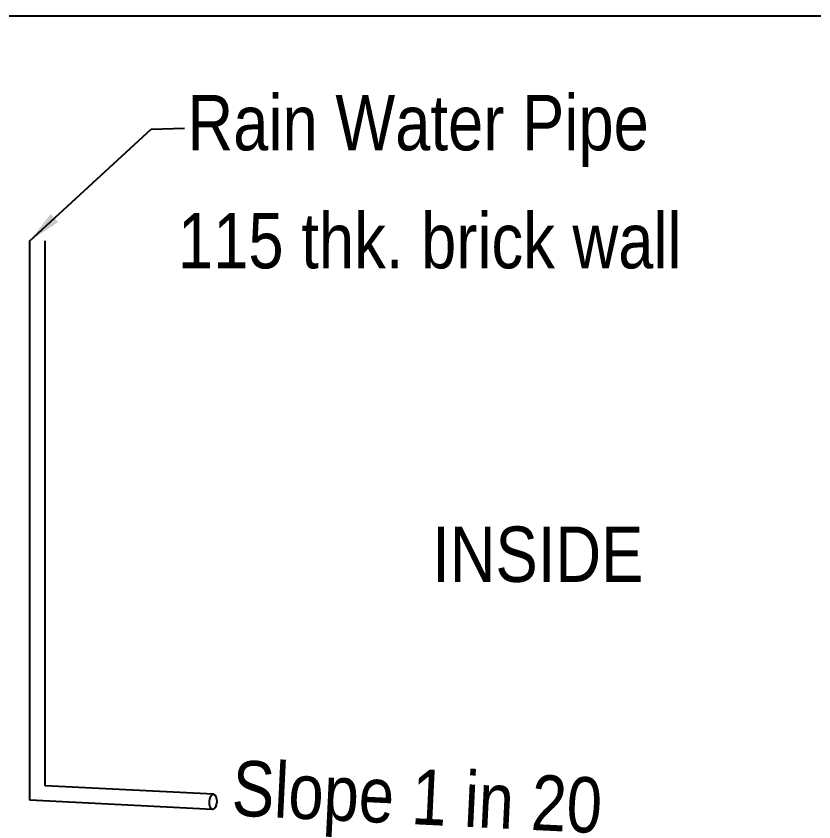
# Model space of a CAD drawing. Header units: metres. Extents: x 115319.7 to 115387.7, y -26854.4 to -26790.4.
# Drawn here: x 115359.647 to 115363.662, y -26852.258 to -26848.205 of the extents above; entities that cross this region are included whole.
import ezdxf

# ---------------------------------------------------------------- set-up
doc = ezdxf.new("R2010")
doc.units = ezdxf.units.M
doc.header["$MEASUREMENT"] = 0
doc.styles.add('Arial', font='swissc.ttf')
doc.styles.get("Standard").update_dxf_attribs({"font": 'swisscb.ttf'})
doc.dimstyles.get("Standard").update_dxf_attribs({"dimtxt": 1.5, "dimasz": 0.18, "dimexe": 0.18, "dimexo": 0.0625, "dimgap": 0.09, "dimtad": 0, "dimzin": 0, "dimdsep": 46, "dimtxsty": 'Standard', "dimcen": 0.09, "dimse1": 1, "dimse2": 1, "dimsd1": 1, "dimsd2": 1, "dimclrt": 256, "dimadec": 0, "dimazin": 0, "dimtfac": 1, "dimtofl": 0, "dimtmove": 0, "dimatfit": 3, "dimfxl": 0, "dimtolj": 1, "dimtzin": 0, "dimarcsym": 0})

# ---------------------------------------------------------------- blocks, each defined once
blk = doc.blocks.new('RWH1')
at = {"color": 7}
for p, q in [((-4.3967, 2.4526), (-4.3967, 5.4455)), ((-4.3967, 2.4366), (-4.3967, 5.4455)), ((-4.3146, 2.5146), (-4.3146, 5.4455)), ((-3.4091, 2.4693), (-4.3146, 2.5146)), ((-3.4131, 2.3874), (-4.3967, 2.4366))]:
    blk.add_line(p, q, dxfattribs=at)
blk.add_lwpolyline([(-7.6602, 0), (0, 0), (0, 6.6537), (-7.6602, 6.6537)], close=True)
blk.add_ellipse((-3.4111, 2.4283), major_axis=(-0.002, -0.041), ratio=0.480299, dxfattribs=at)
at = {"ltscale": 7, "style": 'Arial'}
for s, height, p in [('Rain Water Pipe', 0.297699, (-3.5485, 5.9321)), ('115 thk. brick wall', 0.297699, (-3.6001, 5.2973)), ('INSIDE', 0.2977, (-2.2321, 3.6111))]:
    blk.add_text(s, height=height, dxfattribs=at).set_placement(p)
blk.add_text('Slope 1 in 20', height=0.297699, rotation=357.2265, dxfattribs=at).set_placement((-3.314, 2.3553))
at = {"color": 7}
blk.add_leader([(-4.3967, 5.4455), (-3.7432, 6.0466), (-3.5648, 6.0503)], dimstyle='Standard', override={"dimtxt": 0.18, "dimasz": 0.18, "dimexe": 0.18, "dimexo": 0.18, "dimgap": 0.18, "dimtxsty": 'Arial', "dimfxl": 0.5}, dxfattribs=at)

msp = doc.modelspace()

# ---------------------------------------------------------------- block references
at = {"xscale": 0.935322692236607, "yscale": 0.935322692236607, "zscale": 0.935322692236607}
msp.add_blockref('RWH1', (115363.8288, -26854.4286), dxfattribs=at)

doc.saveas('drawing.dxf')
